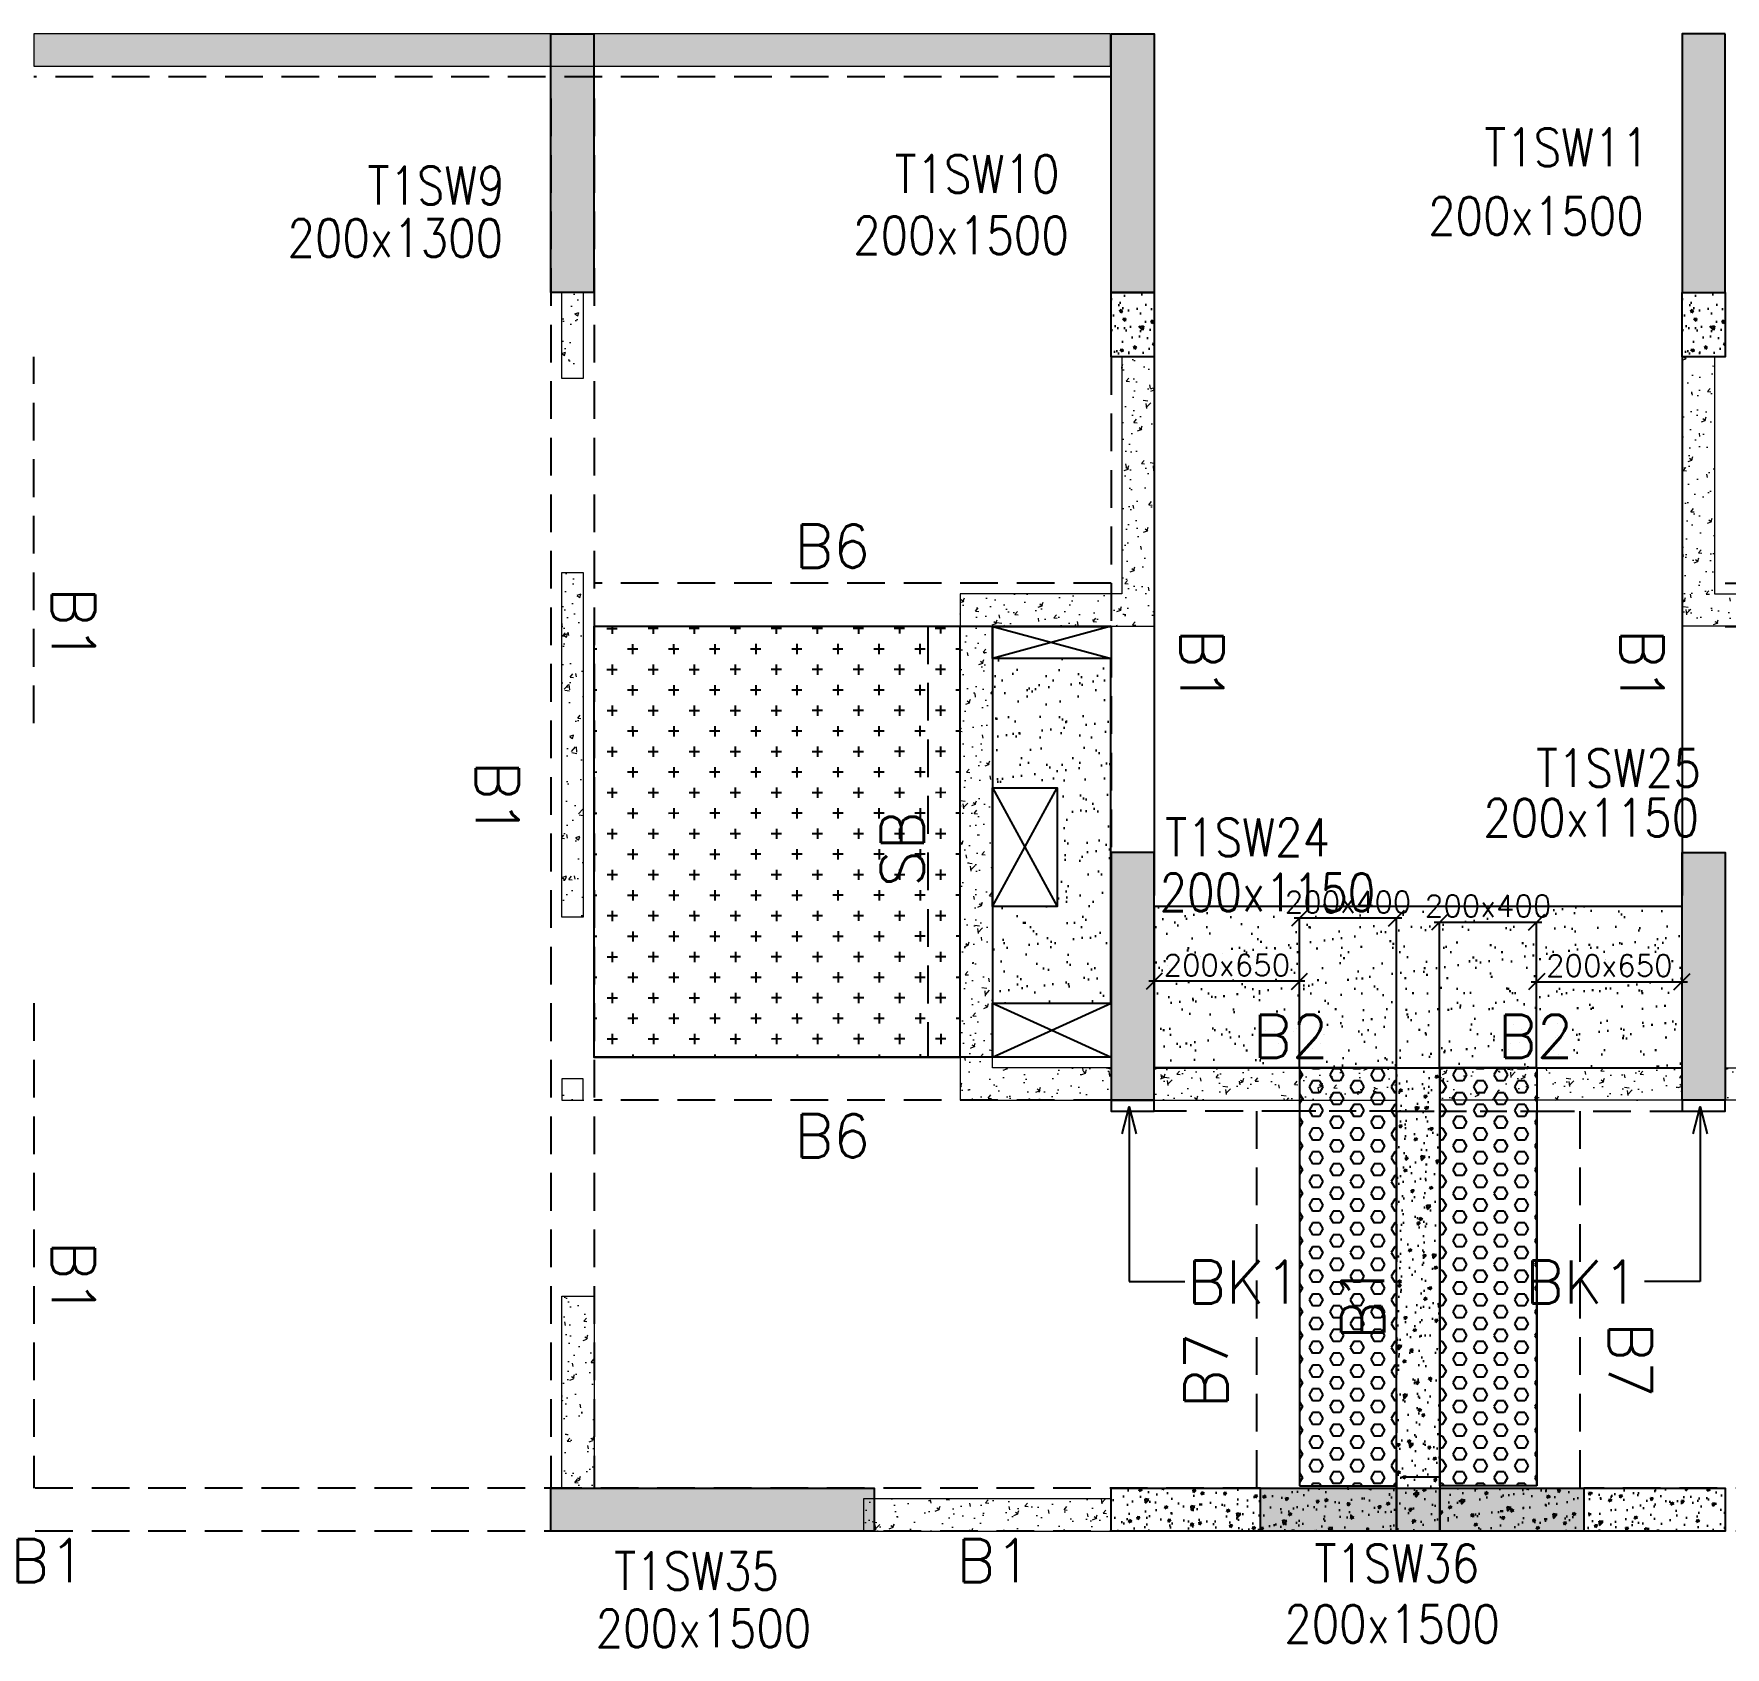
# Model space of a CAD drawing. Header units: millimetres. Extents: x 1078357 to 2594950, y -4969473 to -4636555.
# Drawn here: x 1601908 to 1609758, y -4659985 to -4652496 of the extents above; entities that cross this region are included whole.
import ezdxf

# ---------------------------------------------------------------- set-up
doc = ezdxf.new("R2010")
doc.units = ezdxf.units.MM
doc.header["$PDMODE"] = 35
for name, pattern in [('CONTINOUS', [0]), ('HIDDEN', [0.375, 0.25, -0.125]), ('New Retail block$0$CONTINOUS', [0])]:
    doc.linetypes.add(name, pattern=pattern)
doc.layers.get('0').update_dxf_attribs({"lineweight": 0})
doc.layers.get('Defpoints').update_dxf_attribs({"lineweight": 0})
for name, color, linetype, lineweight in [('A-_ANOTDIMA_D-', 6, 'Continuous', 13), ('COL. NO.', 30, 'Continuous', 25), ('COL. SIZE', 7, 'Continuous', 25), ('DIM', 9, 'Continuous', 25), ('HATCH', 8, 'Continuous', 30), ('RCC UPSTAND', 43, 'Continuous', 30), ('S-NON STR RCC WALL', 8, 'Continuous', 0)]:
    doc.layers.add(name, color=color, linetype=linetype, lineweight=lineweight)
for name, color, linetype in [('B-200x325', 201, 'HIDDEN'), ('B-200x375', 41, 'HIDDEN'), ('B-200x400', 44, 'HIDDEN'), ('B-200x650', 241, 'HIDDEN'), ('B-300xSLAB THK.', 151, 'Continuous'), ('BK1-200x650', 241, 'HIDDEN'), ('DC BEAM NO.', 7, 'Continuous'), ('DROP SLAB', 8, 'Continuous'), ('NON STR. RCC WALL', 6, 'Continuous'), ('S-COLUMN_SHEAR WALL', 1, 'Continuous'), ('S-PROJECTION', 54, 'New Retail block$0$CONTINOUS'), ('SLAB FOLD', 8, 'Continuous'), ('UP TO 10FRS', 30, 'Continuous')]:
    doc.layers.add(name, color=color, linetype=linetype)
doc.styles.add('Roman', font='romans')
doc.styles.add('ROMANS', font='romans.shx', dxfattribs={"width": 0.85})
doc.dimstyles.new('HARESH', dxfattribs={"dimtxt": 150, "dimasz": 75, "dimexe": 0, "dimexo": 0, "dimgap": 25, "dimtad": 1, "dimdec": 0, "dimdsep": 46, "dimtxsty": 'Roman', "dimblk": 'OBLIQUE', "dimcen": 225, "dimdle": 25, "dimclrd": 2, "dimclre": 2, "dimclrt": 7, "dimadec": 8, "dimazin": 1, "dimtfac": 1, "dimtdec": 0, "dimtmove": 0, "dimatfit": 0, "dimfxl": 1, "dimlwd": -1, "dimlwe": -1, "dimarcsym": 0})
pattern_1 = [(50, (-4755937.19, 23343877.28), (182.184669, -15.9390855), [19.05, -209.55]), (355, (-4755937.19, 23343877.28), (-35.2434214, 191.0568452), [15.24, -167.6405842]), (100.4514447, (-4755922, 23343875.95), (146.9412471, 175.1177519), [16.1900088, -178.0902446]), (46.1842, (-4755937.19, 23343928.08), (271.0790409, -42.042328), [28.575, -314.325]), (96.6355576, (-4755914.6, 23343924.58), (237.404134, 247.4261246), [24.2850231, -267.1356082]), (351.1841512, (-4755937.2, 23343928.08), (237.404134, 247.4261246), [22.859967, -251.459732]), (21, (-4755911.79, 23343915.38), (151.6143913, -102.2651982), [19.05, -209.55]), (326, (-4755911.79, 23343915.38), (61.8020283, 184.1879661), [15.24, -167.64]), (71.451445, (-4755899.15, 23343906.86), (213.4164193, 81.9227689), [16.1900088, -178.0899376]), (37.5, (-4755937.19, 23343877.28), (3.08860325, 84.55503887), [0, -165.608, 0, -170.18, 0, -168.275]), (7.5, (-4755937.19, 23343877.28), (66.8196625, 100.18057482), [0, -97.028, 0, -161.798, 0, -64.135]), (327.5, (-4755993.83, 23343877.28), (135.59059517, -5.728744), [0, -63.5, 0, -198.12, 0, -262.89]), (317.5, (-4756019.23, 23343877.28), (148.1291814, 25.42649103), [0, -82.55, 0, -131.572, 0, -186.69])]
pattern_2 = [(180, (1586158.456, -4470491.11), (-7e-15, -54.992613), [31.75, -63.5]), (300, (1586158.456, -4470491.11), (47.625, 27.496307), [31.75, -63.5]), (240, (1586126.706, -4470491.11), (47.625, -27.496307), [31.75, -63.5])]
pattern_3 = [(230, (4145652.81, -7867446.14), (-143.4520365, 12.550427), [15, -165]), (175, (4145652.81, -7867446.14), (27.7502667, -150.438427), [12, -132]), (280.4514445, (4145640.86, -7867445.1), (-115.7017693, -137.887998), [12.7480384, -140.2284224]), (226.1842, (4145652.81, -7867486.14), (-213.448266, 33.103856), [22.5, -247.5]), (276.6356355, (4145635.02, -7867483.38), (-186.932389, -194.82372), [19.122068, -210.342752]), (171.184164, (4145652.8, -7867486.14), (-186.932389, -194.82372), [18, -198]), (201, (4145632.81, -7867476.14), (-119.3814104, 80.523778), [15, -165]), (146, (4145632.81, -7867476.14), (-48.6630664, -145.030009), [12, -132]), (251.4514447, (4145622.86, -7867469.43), (-168.0444753, -64.5062306), [12.748038, -140.2284224]), (217.5, (4145652.81, -7867446.14), (-2.43197106, -66.57877077), [0, -130.4, 0, -134, 0, -132.5]), (187.5, (4145652.81, -7867446.14), (-52.6139075, -78.8823424), [0, -76.4, 0, -127.4, 0, -50.5]), (147.5, (4145697.41, -7867446.14), (-106.7644872, 4.51097435), [0, -50, 0, -156, 0, -207]), (137.5, (4145717.41, -7867446.14), (-116.6372339, -20.0209965), [0, -65, 0, -103.6, 0, -147])]

# ---------------------------------------------------------------- blocks, each defined once
blk = doc.blocks.new('_Oblique')
at = {"color": 0, "linetype": 'ByBlock', "lineweight": -2}
blk.add_line((-0.5, -0.5), (0.5, 0.5), dxfattribs=at)
blk = doc.blocks.new('*D1160')
at = {"layer": 'Defpoints', "color": 0, "ltscale": 700, "transparency": 16777216}
for p in [(1607782.9, -4656601.1), (1607782.9, -4657296.1, 0), (1608233.1, -4657296.1, 0)]:
    blk.add_point(p, dxfattribs=at)
at = {"layer": 'DIM', "color": 2, "ltscale": 700, "transparency": 16777216}
for p, q in [((1608258.1, -4656601.1), (1607757.9, -4656601.1)), ((1607782.9, -4657296.1), (1607782.9, -4656601.1)), ((1608233.1, -4657296.1), (1608233.1, -4656601.1))]:
    blk.add_line(p, q, dxfattribs=at)
at = {"layer": 'DIM', "color": 2, "ltscale": 700, "transparency": 16777216, "xscale": 75, "yscale": 75, "zscale": 75, "rotation": 180}
blk.add_blockref('_Oblique', (1607782.9, -4656601.1), dxfattribs=at)
at = {"layer": 'DIM', "color": 2, "ltscale": 700, "transparency": 16777216, "xscale": 75, "yscale": 75, "zscale": 75}
blk.add_blockref('_Oblique', (1608233.1, -4656601.1), dxfattribs=at)
at = {"layer": 'DIM', "color": 7, "ltscale": 700, "transparency": 16777216, "insert": (1608008, -4656526.1), "char_height": 150, "attachment_point": 5, "style": 'Roman'}
blk.add_mtext('{\\H0.666667x;200x400}', dxfattribs=at)
blk = doc.blocks.new('*D1161')
at = {"layer": 'Defpoints', "color": 0, "ltscale": 700, "transparency": 16777216}
for p in [(1607108.3, -4656894), (1607108.3, -4657296.1, 0), (1607782.9, -4657296.1, 0)]:
    blk.add_point(p, dxfattribs=at)
at = {"layer": 'DIM', "color": 2, "ltscale": 700, "transparency": 16777216}
for p, q in [((1607807.9, -4656894), (1607083.3, -4656894)), ((1607108.3, -4657296.1), (1607108.3, -4656894)), ((1607782.9, -4657296.1), (1607782.9, -4656894))]:
    blk.add_line(p, q, dxfattribs=at)
at = {"layer": 'DIM', "color": 2, "ltscale": 700, "transparency": 16777216, "xscale": 75, "yscale": 75, "zscale": 75, "rotation": 180}
blk.add_blockref('_Oblique', (1607108.3, -4656894), dxfattribs=at)
at = {"layer": 'DIM', "color": 2, "ltscale": 700, "transparency": 16777216, "xscale": 75, "yscale": 75, "zscale": 75}
blk.add_blockref('_Oblique', (1607782.9, -4656894), dxfattribs=at)
at = {"layer": 'DIM', "color": 7, "ltscale": 700, "transparency": 16777216, "insert": (1607445.6, -4656819), "char_height": 150, "attachment_point": 5, "style": 'Roman'}
blk.add_mtext('{\\H0.666667x;200x650}', dxfattribs=at)
blk = doc.blocks.new('*D1162')
at = {"layer": 'Defpoints', "color": 0, "ltscale": 700, "transparency": 16777216}
for p in [(1608883.2, -4656619.4), (1608433.1, -4657296.1, 0), (1608883.2, -4657296.1, 0)]:
    blk.add_point(p, dxfattribs=at)
at = {"layer": 'DIM', "color": 2, "ltscale": 700, "transparency": 16777216}
for p, q in [((1608408.1, -4656619.4), (1608908.2, -4656619.4)), ((1608433.1, -4657296.1), (1608433.1, -4656619.4)), ((1608883.2, -4657296.1), (1608883.2, -4656619.4))]:
    blk.add_line(p, q, dxfattribs=at)
at = {"layer": 'DIM', "color": 2, "ltscale": 700, "transparency": 16777216, "xscale": 75, "yscale": 75, "zscale": 75, "rotation": 180}
blk.add_blockref('_Oblique', (1608433.1, -4656619.4), dxfattribs=at)
at = {"layer": 'DIM', "color": 2, "ltscale": 700, "transparency": 16777216, "xscale": 75, "yscale": 75, "zscale": 75}
blk.add_blockref('_Oblique', (1608883.2, -4656619.4), dxfattribs=at)
at = {"layer": 'DIM', "color": 7, "ltscale": 700, "transparency": 16777216, "insert": (1608658.2, -4656544.4), "char_height": 150, "attachment_point": 5, "style": 'Roman'}
blk.add_mtext('{\\H0.666667x;200x400}', dxfattribs=at)
blk = doc.blocks.new('*D1163')
at = {"layer": 'Defpoints', "color": 0, "ltscale": 700, "transparency": 16777216}
for p in [(1609558.1, -4656896), (1608883.2, -4657296.1, 0), (1609558.1, -4657296.1, 0)]:
    blk.add_point(p, dxfattribs=at)
at = {"layer": 'DIM', "color": 2, "ltscale": 700, "transparency": 16777216}
for p, q in [((1608858.2, -4656896), (1609583.1, -4656896)), ((1608883.2, -4657296.1), (1608883.2, -4656896)), ((1609558.1, -4657296.1), (1609558.1, -4656896))]:
    blk.add_line(p, q, dxfattribs=at)
at = {"layer": 'DIM', "color": 2, "ltscale": 700, "transparency": 16777216, "xscale": 75, "yscale": 75, "zscale": 75, "rotation": 180}
blk.add_blockref('_Oblique', (1608883.2, -4656896), dxfattribs=at)
at = {"layer": 'DIM', "color": 2, "ltscale": 700, "transparency": 16777216, "xscale": 75, "yscale": 75, "zscale": 75}
blk.add_blockref('_Oblique', (1609558.1, -4656896), dxfattribs=at)
at = {"layer": 'DIM', "color": 7, "ltscale": 700, "transparency": 16777216, "insert": (1609220.7, -4656821), "char_height": 150, "attachment_point": 5, "style": 'Roman'}
blk.add_mtext('{\\H0.666667x;200x650}', dxfattribs=at)
blk = doc.blocks.new('G$CD63B60BD')
at = {"layer": 'COL. NO.', "linetype": 'Continuous', "style": 'ROMANS', "width": 0.85}
for s, p in [('T1SW11', (25182.1, 15285.8, -320.4)), ('T1SW10', (22445.4, 15162.1, -320.4)), ('T1SW9', (19998.6, 15108.5, -323.1)), ('T1SW25', (25422.3, 12404.1, -320.4)), ('T1SW24', (23701.3, 12082.3, -320.4)), ('T1SW36', (24393.6, 8712.9, -320.4)), ('T1SW35', (21143.9, 8676.9, -320.4))]:
    blk.add_text(s, height=175, dxfattribs=at).set_placement(p)
at = {"layer": 'COL. SIZE', "linetype": 'Continuous', "style": 'ROMANS', "width": 0.85}
for s, p in [('200x1500', (24921.1, 14967.4, -320.4)), ('200x1300', (19627.1, 14864.7, -323.1)), ('200x1500', (22252.8, 14877.6, -320.4)), ('200x1150', (25177.8, 12173.6, -320.4)), ('200x1150', (23675.2, 11827.3, -320.4)), ('200x1500', (21057.7, 8411.3, -320.4)), ('200x1500', (24253.5, 8431.8, -320.4))]:
    blk.add_text(s, height=175, dxfattribs=at).set_placement(p)

msp = doc.modelspace()

# ---------------------------------------------------------------- hatches: boundary and pattern name
at = {"layer": 'DROP SLAB'}
h = msp.add_hatch(dxfattribs=at)
h.set_pattern_fill('CROSS', color=8, scale=15, angle=0.03079)
h.set_pattern_definition([(180.03079016, (-1680958.44, 9385210.29), (-95.1987999, -95.3011726), [47.625, -142.875]), (270.03079016, (-1680982.26, 9385234.09), (95.3011726, -95.1987999), [47.625, -142.875])])
h.paths.add_polyline_path([(1606208.3, -4655246.4), (1604508.3, -4655246.4), (1604508.3, -4657246.2), (1606208.3, -4657246.2)])
at = {"layer": 'HATCH'}
h = msp.add_hatch(dxfattribs=at)
h.set_pattern_fill('AR-SAND', color=8, scale=3, angle=0.02985)
h.set_pattern_definition([(37.47015413, (-3425125.3, 18703112.5), (-4.72361136, 146.8264517), [0, -115.824, 0, -129.54, 0, -123.825]), (7.4701541, (-3425125.3, 18703112.5), (134.9689868, 214.9772528), [0, -62.484, 0, -104.394, 0, -40.005]), (327.4701541, (-3425219.03, 18703112.55), (237.2979035, 0.3075449), [0, -38.1, 0, -137.16, 0, -179.07]), (317.4701541, (-3425219.03, 18703112.55), (229.1017424, 66.759465), [0, -19.05, 0, -89.916, 0, -102.87])])
h.paths.add_polyline_path([(1606907.7, -4655396.1), (1606357.7, -4655396.1), (1606357.7, -4655996.2), (1606657.7, -4655996.2), (1606657.7, -4656546.1), (1606357.7, -4656546.1), (1606357.7, -4656996.1), (1606907.7, -4656996.1)])
h = msp.add_hatch(dxfattribs=at)
h.set_pattern_fill('AR-SAND', color=8, scale=3, angle=179.97015)
h.set_pattern_definition([(37.4701541, (-2361749.97, 14019093.32), (-4.72361136, 146.8264517), [0, -115.824, 0, -129.54, 0, -123.825]), (7.4701541, (-2361749.97, 14019093.32), (134.9689868, 214.9772528), [0, -62.484, 0, -104.394, 0, -40.005]), (327.4701541, (-2361843.7, 14019093.37), (237.2979035, 0.3075449), [0, -38.1, 0, -137.16, 0, -179.07]), (317.4701541, (-2361843.7, 14019093.37), (229.1017424, 66.759465), [0, -19.05, 0, -89.916, 0, -102.87])])
h.paths.add_polyline_path([(1609558.3, -4656546.1), (1607108.3, -4656546.1), (1607108.3, -4657296.1), (1609558.3, -4657296.1)])
h = msp.add_hatch(dxfattribs=at)
h.set_pattern_fill('AR-SAND', color=8, scale=3, angle=179.97015)
h.set_pattern_definition([(37.4701541, (-2361749.74, 14019093.3), (-4.72361136, 146.8264517), [0, -115.824, 0, -129.54, 0, -123.825]), (7.4701541, (-2361749.74, 14019093.3), (134.9689868, 214.9772528), [0, -62.484, 0, -104.394, 0, -40.005]), (327.4701541, (-2361843.47, 14019093.35), (237.2979035, 0.3075449), [0, -38.1, 0, -137.16, 0, -179.07]), (317.4701541, (-2361843.47, 14019093.35), (229.1017424, 66.759465), [0, -19.05, 0, -89.916, 0, -102.87])])
h.paths.add_polyline_path([(1609558.5, -4656696.1), (1607108.5, -4656696.1), (1607108.5, -4657296.1), (1609558.5, -4657296.1)])
at = {"layer": 'RCC UPSTAND'}
h = msp.add_hatch(dxfattribs=at)
h.set_pattern_fill('AR-CONC', color=8, scale=20, angle=90)
h.set_pattern_definition([(140, (-1601091.81, -7192440.64), (12.550427, 143.4520365), [15, -165]), (85, (-1601091.81, -7192440.64), (-150.438427, -27.7502667), [12, -132]), (190.4514445, (-1601090.76, -7192428.69), (-137.887998, 115.7017693), [12.7480384, -140.2284224]), (136.1842, (-1601131.8, -7192440.64), (33.103856, 213.448266), [22.5, -247.5]), (186.6356355, (-1601129.05, -7192422.85), (-194.82372, 186.932389), [19.122068, -210.342752]), (81.184164, (-1601131.8, -7192440.64), (-194.82372, 186.932389), [18, -198]), (111, (-1601121.81, -7192420.64), (80.523778, 119.3814104), [15, -165]), (56, (-1601121.81, -7192420.64), (-145.030009, 48.6630664), [12, -132]), (161.4514447, (-1601115.1, -7192410.69), (-64.5062306, 168.0444753), [12.748038, -140.2284224]), (127.5, (-1601091.81, -7192440.64), (-66.57877077, 2.43197106), [0, -130.4, 0, -134, 0, -132.5]), (97.5, (-1601091.81, -7192440.64), (-78.8823424, 52.6139075), [0, -76.4, 0, -127.4, 0, -50.5]), (57.5, (-1601091.81, -7192485.24), (4.51097435, 106.7644872), [0, -50, 0, -156, 0, -207]), (47.5, (-1601091.81, -7192505.24), (-20.0209965, 116.6372339), [0, -65, 0, -103.6, 0, -147])])
h.paths.add_polyline_path([(1607108.2, -4653696.1), (1607108.2, -4653996.1), (1606908.3, -4653996.1), (1606908.3, -4653696.1)])
h = msp.add_hatch(dxfattribs=at)
h.set_pattern_fill('AR-CONC', color=8, scale=20, angle=90)
h.set_pattern_definition([(140, (-1598441.81, -7192440.64), (12.550427, 143.4520365), [15, -165]), (85, (-1598441.81, -7192440.64), (-150.438427, -27.7502667), [12, -132]), (190.4514445, (-1598440.76, -7192428.69), (-137.887998, 115.7017693), [12.7480384, -140.2284224]), (136.1842, (-1598481.8, -7192440.64), (33.103856, 213.448266), [22.5, -247.5]), (186.6356355, (-1598479.05, -7192422.86), (-194.82372, 186.932389), [19.122068, -210.342752]), (81.184164, (-1598481.8, -7192440.64), (-194.82372, 186.932389), [18, -198]), (111, (-1598471.81, -7192420.64), (80.523778, 119.3814104), [15, -165]), (56, (-1598471.81, -7192420.64), (-145.030009, 48.6630664), [12, -132]), (161.4514447, (-1598465.1, -7192410.7), (-64.5062306, 168.0444753), [12.748038, -140.2284224]), (127.5, (-1598441.81, -7192440.644), (-66.57877077, 2.43197106), [0, -130.4, 0, -134, 0, -132.5]), (97.5, (-1598441.81, -7192440.64), (-78.8823424, 52.6139075), [0, -76.4, 0, -127.4, 0, -50.5]), (57.5, (-1598441.81, -7192485.244), (4.51097435, 106.7644872), [0, -50, 0, -156, 0, -207]), (47.5, (-1598441.81, -7192505.24), (-20.0209965, 116.6372339), [0, -65, 0, -103.6, 0, -147])])
h.paths.add_polyline_path([(1609758.2, -4653696.1), (1609758.2, -4653996.1), (1609558.3, -4653996.1), (1609558.3, -4653696.1)])
h = msp.add_hatch(dxfattribs=at)
h.set_pattern_fill('AR-CONC', color=8, scale=20, angle=180)
h.set_pattern_definition([(230, (4145652.81, -7867446.14), (-143.4520365, 12.550427), [15, -165]), (175, (4145652.81, -7867446.14), (27.7502667, -150.438427), [12, -132]), (280.4514445, (4145640.86, -7867445.1), (-115.7017693, -137.887998), [12.7480384, -140.2284224]), (226.1842, (4145652.81, -7867486.14), (-213.448266, 33.103856), [22.5, -247.5]), (276.6356355, (4145635.02, -7867483.38), (-186.932389, -194.82372), [19.122068, -210.342752]), (171.184164, (4145652.8, -7867486.14), (-186.932389, -194.82372), [18, -198]), (201, (4145632.81, -7867476.14), (-119.3814104, 80.523778), [15, -165]), (146, (4145632.81, -7867476.14), (-48.6630664, -145.030009), [12, -132]), (251.4514447, (4145622.86, -7867469.43), (-168.0444753, -64.5062306), [12.748038, -140.2284224]), (217.5, (4145652.81, -7867446.14), (-2.43197106, -66.57877077), [0, -130.4, 0, -134, 0, -132.5]), (187.5, (4145652.81, -7867446.14), (-52.6139075, -78.8823424), [0, -76.4, 0, -127.4, 0, -50.5]), (147.5, (4145697.41, -7867446.14), (-106.7644872, 4.51097435), [0, -50, 0, -156, 0, -207]), (137.5, (4145717.41, -7867446.14), (-116.6372339, -20.0209965), [0, -65, 0, -103.6, 0, -147])])
h.paths.add_polyline_path([(1608233.3, -4657296.1), (1608433.3, -4657296.1), (1608433.3, -4659446.1), (1608233.3, -4659446.1)])
h = msp.add_hatch(dxfattribs=at)
h.set_pattern_fill('AR-CONC', color=8, scale=20, angle=180)
h.set_pattern_definition(pattern_3)
h.paths.add_polyline_path([(1606908.3, -4659246.1), (1608233.3, -4659246.1), (1608233.3, -4659446), (1606908.3, -4659446)])
h = msp.add_hatch(dxfattribs=at)
h.set_pattern_fill('AR-CONC', color=8, scale=20, angle=180)
h.set_pattern_definition(pattern_3)
h.paths.add_polyline_path([(1608433.3, -4659246.1), (1609758.3, -4659246.1), (1609758.3, -4659446.1), (1608433.3, -4659446.1)])
at = {"layer": 'S-COLUMN_SHEAR WALL', "lineweight": 25}
h = msp.add_hatch(color=1, dxfattribs=at)
h.dxf.hatch_style = 1
h.paths.add_polyline_path([(1604308.3, -4653696.2), (1604508.3, -4653696.2), (1604508.3, -4652496.1), (1604308.3, -4652496.1)])
at = {"layer": 'S-COLUMN_SHEAR WALL', "lineweight": 25, "extrusion": (-1.00316e-06, 2.11765e-11, 1)}
h = msp.add_hatch(color=1, dxfattribs=at)
h.dxf.hatch_style = 1
h.paths.add_polyline_path([(1606908.3, -4652496.1), (1607108.3, -4652496.1), (1607108.3, -4653696.1), (1606908.3, -4653696.1)])
at = {"layer": 'S-COLUMN_SHEAR WALL', "lineweight": 25, "extrusion": (1.00316e-06, 1.91639e-11, 1)}
h = msp.add_hatch(color=1, dxfattribs=at)
h.dxf.hatch_style = 1
h.paths.add_polyline_path([(1609758.3, -4652496.1), (1609558.3, -4652496.1), (1609558.3, -4653696.1), (1609758.3, -4653696.1)])
at = {"layer": 'S-COLUMN_SHEAR WALL', "lineweight": 25, "extrusion": (-1.00316e-06, 2.11765e-11, 1)}
h = msp.add_hatch(color=1, dxfattribs=at)
h.dxf.hatch_style = 1
h.paths.add_polyline_path([(1606908.3, -4657446.1), (1607108.3, -4657446.1), (1607108.3, -4656296.2), (1606908.3, -4656296.2)])
at = {"layer": 'S-COLUMN_SHEAR WALL', "lineweight": 25, "extrusion": (1.00316e-06, 1.91639e-11, 1)}
h = msp.add_hatch(color=1, dxfattribs=at)
h.dxf.hatch_style = 1
h.paths.add_polyline_path([(1609758.3, -4657446.1), (1609558.3, -4657446.1), (1609558.3, -4656296.1), (1609758.3, -4656296.1)])
at = {"layer": 'S-COLUMN_SHEAR WALL', "lineweight": 25}
h = msp.add_hatch(color=1, dxfattribs=at)
h.dxf.hatch_style = 1
h.paths.add_polyline_path([(1604308.3, -4659246.1), (1605808.3, -4659246.1), (1605808.3, -4659446.1), (1604308.3, -4659446.1)])
at = {"layer": 'S-NON STR RCC WALL'}
h = msp.add_hatch(dxfattribs=at)
h.set_pattern_fill('AR-CONC', color=256)
h.set_pattern_definition([(50, (-5853161.9, 28027896.47), (182.184669, -15.93908554), [19.05, -209.55]), (355, (-5853161.9, 28027896.47), (-35.2434214, 191.0568452), [15.24, -167.6405842]), (100.4514447, (-5853146.72, 28027895.14), (146.9412471, 175.1177519), [16.1900088, -178.0902446]), (46.1842, (-5853161.9, 28027947.27), (271.0790409, -42.042328), [28.575, -314.325]), (96.6355576, (-5853139.31, 28027943.77), (237.404134, 247.4261246), [24.2850231, -267.1356082]), (351.1841512, (-5853161.9, 28027947.27), (237.404134, 247.4261246), [22.859967, -251.459732]), (21, (-5853136.5, 28027934.57), (151.6143913, -102.2651982), [19.05, -209.55]), (326, (-5853136.5, 28027934.57), (61.8020283, 184.1879661), [15.24, -167.64]), (71.451445, (-5853123.87, 28027926.05), (213.4164193, 81.9227689), [16.1900088, -178.0899376]), (37.5, (-5853161.9, 28027896.47), (3.08860325, 84.55503887), [0, -165.608, 0, -170.18, 0, -168.275]), (7.5, (-5853161.9, 28027896.47), (66.8196625, 100.18057482), [0, -97.028, 0, -161.798, 0, -64.135]), (327.5, (-5853218.545, 28027896.47), (135.59059517, -5.72874399), [0, -63.5, 0, -198.12, 0, -262.89]), (317.5, (-5853243.95, 28027896.47), (148.1291814, 25.42649103), [0, -82.55, 0, -131.572, 0, -186.69])])
h.paths.add_polyline_path([(1606905.6, -4652496.1), (1601908.5, -4652496.1), (1601908.5, -4652646.1), (1606905.6, -4652646.1)])
h = msp.add_hatch(dxfattribs=at)
h.set_pattern_fill('AR-CONC', color=256, angle=180)
h.set_pattern_definition([(50, (1604421.53, -4660402.88), (182.1847, -15.939), [19.05, -209.55]), (355, (1604421.53, -4660402.88), (-35.2434, 191.057), [15.24, -167.6406]), (100.4514, (1604436.71, -4660404.2), (146.9412, 175.1178), [16.19, -178.09]), (46.1842, (1604421.53, -4660352.08), (271.079, -42.042), [28.575, -314.325]), (96.6356, (1604444.12, -4660355.58), (237.404, 247.426), [24.285, -267.136]), (351.184, (1604421.53, -4660352.08), (237.404, 247.426), [22.86, -251.46]), (21, (1604446.93, -4660364.78), (151.6144, -102.2652), [19.05, -209.55]), (326, (1604446.93, -4660364.78), (61.802, 184.188), [15.24, -167.64]), (71.4514, (1604459.57, -4660373.3), (213.4164, 81.923), [16.19, -178.09]), (37.5, (1604421.53, -4660402.877), (3.0886, 84.55504), [0, -165.608, 0, -170.18, 0, -168.275]), (7.5, (1604421.53, -4660402.88), (66.8197, 100.1806), [0, -97.028, 0, -161.798, 0, -64.135]), (327.5, (1604364.89, -4660402.88), (135.5906, -5.72874), [0, -63.5, 0, -198.12, 0, -262.89]), (317.5, (1604339.49, -4660402.88), (148.1292, 25.4265), [0, -82.55, 0, -131.572, 0, -186.69])])
h.paths.add_polyline_path([(1604358.5, -4653696.2), (1604458.5, -4653696.2), (1604458.5, -4654096.1), (1604358.5, -4654096.1)])
h = msp.add_hatch(dxfattribs=at)
h.set_pattern_fill('AR-CONC', color=256)
h.set_pattern_definition(pattern_1)
h.paths.add_polyline_path([(1606208.5, -4655096.1), (1606208.5, -4657446.1), (1606908.5, -4657446.1), (1606908.5, -4657296.1), (1606358.5, -4657296.1), (1606358.5, -4655246.1), (1607108.5, -4655246.1), (1607108.5, -4653996.1), (1606958.5, -4653996.1), (1606958.5, -4655096.1)])
h = msp.add_hatch(dxfattribs=at)
h.set_pattern_fill('AR-CONC', color=256, angle=180)
h.set_pattern_definition(pattern_1)
h.paths.add_polyline_path([(1610458.5, -4655096.1), (1610458.5, -4657446.1), (1609758.5, -4657446.1), (1609758.5, -4657296.1), (1610308.5, -4657296.1), (1610308.5, -4655246.1), (1609558.5, -4655246.1), (1609558.5, -4653996.1), (1609708.5, -4653996.1), (1609708.5, -4655096.1)])
h = msp.add_hatch(dxfattribs=at)
h.set_pattern_fill('AR-CONC', color=256, angle=180)
h.set_pattern_definition([(50, (2701646.25, -9344422.06), (182.184669, -15.9390855), [19.05, -209.55]), (355, (2701646.25, -9344422.06), (-35.2434214, 191.056845), [15.24, -167.640584]), (100.4514447, (2701661.43, -9344423.4), (146.941247, 175.117752), [16.190009, -178.0902446]), (46.1842, (2701646.25, -9344371.26), (271.079041, -42.042328), [28.575, -314.325]), (96.6355576, (2701668.84, -9344374.77), (237.404134, 247.426125), [24.285023, -267.135608]), (351.184151, (2701646.25, -9344371.26), (237.404134, 247.426125), [22.859967, -251.459732]), (21, (2701671.65, -9344383.96), (151.6143913, -102.265198), [19.05, -209.55]), (326, (2701671.65, -9344383.96), (61.802028, 184.187966), [15.24, -167.64]), (71.451445, (2701684.28, -9344392.49), (213.416419, 81.922769), [16.190009, -178.0899376]), (37.5, (2701646.247, -9344422.064), (3.08860325, 84.5550389), [0, -165.608, 0, -170.18, 0, -168.275]), (7.5, (2701646.25, -9344422.06), (66.8196625, 100.1805748), [0, -97.028, 0, -161.798, 0, -64.135]), (327.5, (2701589.605, -9344422.064), (135.5905952, -5.728744), [0, -63.5, 0, -198.12, 0, -262.89]), (317.5, (2701564.2, -9344422.06), (148.1291814, 25.426491), [0, -82.55, 0, -131.572, 0, -186.69])])
h.paths.add_polyline_path([(1604358.5, -4654996.1), (1604458.5, -4654996.1), (1604458.5, -4656596.1), (1604358.5, -4656596.1)])
h = msp.add_hatch(dxfattribs=at)
h.set_pattern_fill('AR-CONC', color=256)
h.set_pattern_definition(pattern_1)
h.paths.add_polyline_path([(1608233.5, -4657296.1), (1607108.5, -4657296.1), (1607108.5, -4657446.1), (1608233.5, -4657446.1)])
h = msp.add_hatch(dxfattribs=at)
h.set_pattern_fill('AR-CONC', color=256, angle=180)
h.set_pattern_definition(pattern_1)
h.paths.add_polyline_path([(1608433.5, -4657296.1), (1609558.5, -4657296.1), (1609558.5, -4657446.1), (1608433.5, -4657446.1)])
h = msp.add_hatch(dxfattribs=at)
h.set_pattern_fill('AR-CONC', color=256, angle=180)
h.set_pattern_definition([(50, (2701633.03, -9345786.73), (182.184669, -15.9390855), [19.05, -209.55]), (355, (2701633.03, -9345786.73), (-35.2434214, 191.056845), [15.24, -167.640584]), (100.4514447, (2701648.21, -9345788.06), (146.941247, 175.117752), [16.190009, -178.0902446]), (46.1842, (2701633.03, -9345735.93), (271.079041, -42.042328), [28.575, -314.325]), (96.6355576, (2701655.62, -9345739.43), (237.404134, 247.426125), [24.285023, -267.135608]), (351.184151, (2701633.03, -9345735.93), (237.404134, 247.426125), [22.859967, -251.459732]), (21, (2701658.43, -9345748.63), (151.6143913, -102.265198), [19.05, -209.55]), (326, (2701658.43, -9345748.63), (61.802028, 184.187966), [15.24, -167.64]), (71.451445, (2701671.07, -9345757.15), (213.416419, 81.922769), [16.190009, -178.0899376]), (37.5, (2701633.03, -9345786.73), (3.08860325, 84.5550389), [0, -165.608, 0, -170.18, 0, -168.275]), (7.5, (2701633.03, -9345786.73), (66.8196625, 100.1805748), [0, -97.028, 0, -161.798, 0, -64.135]), (327.5, (2701576.39, -9345786.73), (135.5905952, -5.728744), [0, -63.5, 0, -198.12, 0, -262.89]), (317.5, (2701550.99, -9345786.73), (148.1291814, 25.426491), [0, -82.55, 0, -131.572, 0, -186.69])])
h.paths.add_polyline_path([(1604358.5, -4657446.1), (1604458.5, -4657446.1), (1604458.5, -4657346.1), (1604358.5, -4657346.1)])
h = msp.add_hatch(dxfattribs=at)
h.set_pattern_fill('AR-CONC', color=256, angle=180)
h.set_pattern_definition([(50, (-5847176.65, 28027896.46), (182.184669, -15.93908554), [19.05, -209.55]), (355, (-5847176.65, 28027896.46), (-35.2434214, 191.0568452), [15.24, -167.6405842]), (100.4514447, (-5847161.47, 28027895.14), (146.9412471, 175.1177519), [16.1900088, -178.0902446]), (46.1842, (-5847176.65, 28027947.26), (271.0790409, -42.042328), [28.575, -314.325]), (96.6355576, (-5847154.06, 28027943.76), (237.404134, 247.4261246), [24.2850231, -267.1356082]), (351.1841512, (-5847176.65, 28027947.26), (237.404134, 247.4261246), [22.859967, -251.459732]), (21, (-5847151.25, 28027934.56), (151.6143913, -102.2651982), [19.05, -209.55]), (326, (-5847151.25, 28027934.56), (61.8020283, 184.1879661), [15.24, -167.64]), (71.451445, (-5847138.61, 28027926.04), (213.4164193, 81.9227689), [16.1900088, -178.0899376]), (37.5, (-5847176.65, 28027896.463), (3.08860325, 84.55503887), [0, -165.608, 0, -170.18, 0, -168.275]), (7.5, (-5847176.65, 28027896.46), (66.8196625, 100.18057482), [0, -97.028, 0, -161.798, 0, -64.135]), (327.5, (-5847233.29, 28027896.46), (135.59059517, -5.72874399), [0, -63.5, 0, -198.12, 0, -262.89]), (317.5, (-5847258.69, 28027896.46), (148.1291814, 25.42649103), [0, -82.55, 0, -131.572, 0, -186.69])])
h.paths.add_polyline_path([(1604358.5, -4658356.1), (1604508.5, -4658356.1), (1604508.5, -4659246), (1604358.5, -4659246)])
h = msp.add_hatch(dxfattribs=at)
h.set_pattern_fill('AR-CONC', color=256)
h.set_pattern_definition([(50, (-4755937.19, 23343877.28), (182.184669, -15.9390855), [19.05, -209.55]), (355, (-4755937.19, 23343877.28), (-35.2434214, 191.0568452), [15.24, -167.6405842]), (100.4514447, (-4755922, 23343875.95), (146.9412471, 175.1177519), [16.1900088, -178.0902446]), (46.1842, (-4755937.19, 23343928.08), (271.0790409, -42.042328), [28.575, -314.325]), (96.6355576, (-4755914.6, 23343924.58), (237.404134, 247.4261246), [24.2850231, -267.1356082]), (351.1841512, (-4755937.2, 23343928.08), (237.404134, 247.4261246), [22.859967, -251.459732]), (21, (-4755911.79, 23343915.38), (151.6143913, -102.2651982), [19.05, -209.55]), (326, (-4755911.79, 23343915.38), (61.8020283, 184.1879661), [15.24, -167.64]), (71.451445, (-4755899.15, 23343906.86), (213.4164193, 81.9227689), [16.1900088, -178.0899376]), (37.5, (-4755937.19, 23343877.28), (3.08860325, 84.55503887), [0, -165.608, 0, -170.18, 0, -168.275]), (7.5, (-4755937.19, 23343877.28), (66.8196625, 100.18057482), [0, -97.028, 0, -161.798, 0, -64.135]), (327.5, (-4755993.83, 23343877.28), (135.59059517, -5.728744), [0, -63.5, 0, -198.12, 0, -262.89]), (317.5, (-4756019.23, 23343877.28), (148.1291814, 25.42649103), [0, -82.55, 0, -131.572, 0, -186.69])])
h.paths.add_polyline_path([(1606908.5, -4659296.1), (1605758.5, -4659296.1), (1605758.5, -4659446.1), (1606908.5, -4659446.1)])
at = {"layer": 'SLAB FOLD', "ltscale": 1000}
h = msp.add_hatch(dxfattribs=at)
h.set_pattern_fill('HEX', color=8, scale=10, angle=180)
h.set_pattern_definition(pattern_2)
h.paths.add_polyline_path([(1608233.5, -4659235.5), (1607783.4, -4659235.5), (1607783.4, -4657296.2), (1608233.5, -4657296.2)])
h = msp.add_hatch(dxfattribs=at)
h.set_pattern_fill('HEX', color=8, scale=10, angle=180)
h.set_pattern_definition(pattern_2)
h.paths.add_polyline_path([(1608433.8, -4659235.5), (1608883.8, -4659235.5), (1608883.8, -4657296.2), (1608433.8, -4657296.2)])
at = {"layer": 'UP TO 10FRS', "lineweight": 25}
h = msp.add_hatch(color=256, dxfattribs=at)
h.dxf.hatch_style = 1
h.paths.add_polyline_path([(1609101.9, -4659246.1), (1609101.9, -4659446.1), (1607601.9, -4659446.1), (1607601.9, -4659246.1)])

# ---------------------------------------------------------------- linework, layer by layer
at = {"layer": 'B-200x325', "ltscale": 700}
for p, q in [((1606908.3, -4655046.4, 0), (1604508.3, -4655046.4, 0)), ((1609758.2, -4655046.4, 0), (1612158.2, -4655046.4, 0)), ((1606908.1, -4657446.2, 0), (1604508.3, -4657446.2, 0))]:
    msp.add_line(p, q, dxfattribs=at)
at = {"layer": 'B-200x325', "linetype": 'Continuous', "ltscale": 700}
for p, q in [((1606908.3, -4655246.4, 0), (1604508.3, -4655246.4, 0)), ((1609758.2, -4655246.4, 0), (1612158.2, -4655246.4, 0)), ((1606908.1, -4657246.2, 0), (1604508.3, -4657246.2, 0))]:
    msp.add_line(p, q, dxfattribs=at)
at = {"layer": 'B-200x375', "ltscale": 700}
for p, q in [((1607583.1, -4657496.1, 0), (1607583.1, -4659246.1)), ((1609083.4, -4657496.1, 0), (1609083.4, -4659246.1))]:
    msp.add_line(p, q, dxfattribs=at)
at = {"layer": 'B-200x375', "linetype": 'Continuous', "ltscale": 700}
for p, q in [((1607783.1, -4657496.1, 0), (1607783.1, -4659235.5, 0)), ((1608883.4, -4657496.1, 0), (1608883.4, -4659235.5, 0))]:
    msp.add_line(p, q, dxfattribs=at)
at = {"layer": 'B-200x400', "linetype": 'Continuous', "ltscale": 500}
for p, q in [((1608233.1, -4657296.1, 0), (1607783, -4657296.1, 0)), ((1608883.2, -4657296.1, 0), (1608433.1, -4657296.1, 0))]:
    msp.add_line(p, q, dxfattribs=at)
at = {"layer": 'B-200x400', "linetype": 'HIDDEN', "ltscale": 500}
for p, q in [((1608233.1, -4657496.1, 0), (1607783, -4657496.1, 0)), ((1608433.1, -4657496.1, 0), (1608883.2, -4657496.1, 0))]:
    msp.add_line(p, q, dxfattribs=at)
at = {"layer": 'B-200x650', "linetype": 'HIDDEN', "ltscale": 700}
for p, q in [((1606908.5, -4652696.1, 0), (1601908.5, -4652696.1, 0)), ((1604308.5, -4652796.2, 0), (1604308.5, -4659246, 0)), ((1604508.5, -4652796.2, 0), (1604508.5, -4659246, 0)), ((1601908.5, -4655696.1, 0), (1601908.5, -4653996.1, 0)), ((1606908.5, -4653996.1, 0), (1606908.5, -4656496.1, 0)), ((1601908.5, -4656996.1, 0), (1601908.5, -4659246.1, 0)), ((1607783, -4657496.1, 0), (1607108.3, -4657496.1, 0)), ((1608233.5, -4657496.1, 0), (1608233.5, -4659246, 0)), ((1608433.5, -4657496.1, 0), (1608433.5, -4659246, 0)), ((1608883.4, -4657496.1, 0), (1609558.3, -4657496.1, 0)), ((1607601.9, -4659246, 0), (1595383.3, -4659246, 0)), ((1619958.5, -4659246, 0), (1609101.9, -4659246, 0)), ((1607601.9, -4659446, 0), (1595383.3, -4659446, 0)), ((1619958.5, -4659446, 0), (1609101.9, -4659446, 0))]:
    msp.add_line(p, q, dxfattribs=at)
at = {"layer": 'B-200x650', "linetype": 'CONTINOUS', "ltscale": 700}
for p, q in [((1607108.5, -4653996.1, 0), (1607108.5, -4656496.1, 0)), ((1609558.5, -4653996.1, 0), (1609558.5, -4656496.1, 0)), ((1607783, -4657296.1, 0), (1607108.3, -4657296.1, 0)), ((1608883.3, -4657296.1, 0), (1609558.5, -4657296.1, 0))]:
    msp.add_line(p, q, dxfattribs=at)
at = {"layer": 'B-200x650', "linetype": 'HIDDEN', "ltscale": 700, "elevation": 0}
msp.add_lwpolyline([(1608233.3, -4657496.3), (1608433.3, -4657496.3), (1608433.3, -4659196.1), (1608233.3, -4659196.1)], close=True, dxfattribs=at)
at = {"layer": 'B-300xSLAB THK.', "linetype": 'HIDDEN', "ltscale": 700}
msp.add_line((1606058, -4655246.4, 0), (1606058, -4657246.2, 0), dxfattribs=at)
at = {"layer": 'B-300xSLAB THK.', "linetype": 'ByBlock', "ltscale": 700}
msp.add_line((1606358, -4655246.4, 0), (1606358, -4657246.2, 0), dxfattribs=at)
at = {"layer": 'BK1-200x650', "linetype": 'Continuous', "ltscale": 700, "elevation": 0}
for points in [[(1607108.6, -4657446.1), (1606908.6, -4657446.1), (1606908.6, -4657496.3), (1607108.6, -4657496.3)], [(1609758.6, -4657446.1), (1609558.6, -4657446.1), (1609558.6, -4657496.3), (1609758.6, -4657496.3)]]:
    msp.add_lwpolyline(points, close=True, dxfattribs=at)
at = {"layer": 'DROP SLAB', "color": 3, "linetype": 'CONTINOUS', "ltscale": 500}
for p, q in [((1606908, -4655246.2, 0), (1606358, -4655396.2, 0)), ((1606358.8, -4655246.4, 0), (1606908, -4655396.2, 0)), ((1606358.3, -4655996.1), (1606658.4, -4656546.1)), ((1606358.3, -4656546.1), (1606658.4, -4655996.1)), ((1606358.5, -4656996.2, 0), (1606908.3, -4657246.2, 0)), ((1606358.5, -4657246.2, 0), (1606908.5, -4656996.2, 0))]:
    msp.add_line(p, q, dxfattribs=at)
at = {"layer": 'DROP SLAB', "color": 3, "linetype": 'CONTINOUS', "ltscale": 500, "elevation": 0}
for points in [[(1606208.3, -4655246.4), (1604508.3, -4655246.4), (1604508.3, -4657246.2), (1606208.3, -4657246.2)], [(1606358, -4655246.4), (1606908, -4655246.4), (1606908, -4655396.2), (1606358, -4655396.2)], [(1606358.4, -4655996.1), (1606658.4, -4655996.1), (1606658.4, -4656546.1), (1606358.4, -4656546.1)], [(1606358.5, -4656996.2), (1606908.3, -4656996.2), (1606908.3, -4657246.2), (1606358.5, -4657246.2)]]:
    msp.add_lwpolyline(points, close=True, dxfattribs=at)
at = {"layer": 'NON STR. RCC WALL', "elevation": 0}
for points in [[(1607108.2, -4653696.1), (1607108.2, -4653996.1), (1606908.3, -4653996.1), (1606908.3, -4653696.1)], [(1609758.2, -4653696.1), (1609758.2, -4653996.1), (1609558.3, -4653996.1), (1609558.3, -4653696.1)], [(1608233.3, -4657296.1), (1608433.3, -4657296.1), (1608433.3, -4659446.1), (1608233.3, -4659446.1)], [(1606908.3, -4659246.1), (1608233.3, -4659246.1), (1608233.3, -4659446), (1606908.3, -4659446)], [(1608433.3, -4659246.1), (1609758.3, -4659246.1), (1609758.3, -4659446.1), (1608433.3, -4659446.1)]]:
    msp.add_lwpolyline(points, close=True, dxfattribs=at)
at = {"layer": 'S-COLUMN_SHEAR WALL', "color": 1, "lineweight": 25, "elevation": 0}
for points in [[(1604308.3, -4652496.1), (1604508.3, -4652496.1), (1604508.3, -4653696.2), (1604308.3, -4653696.2)], [(1604308.3, -4659246.1), (1605808.3, -4659246.1), (1605808.3, -4659446.1), (1604308.3, -4659446.1)]]:
    msp.add_lwpolyline(points, close=True, dxfattribs=at)
at = {"layer": 'S-COLUMN_SHEAR WALL', "color": 1, "lineweight": 25, "extrusion": (-1.00316e-06, 2.11765e-11, 1), "elevation": -1.6}
for points in [[(1606908.3, -4652496.1), (1607108.3, -4652496.1), (1607108.3, -4653696.1), (1606908.3, -4653696.1)], [(1606908.3, -4657446.1), (1607108.3, -4657446.1), (1607108.3, -4656296.2), (1606908.3, -4656296.2)]]:
    msp.add_lwpolyline(points, close=True, dxfattribs=at)
at = {"layer": 'S-COLUMN_SHEAR WALL', "color": 1, "lineweight": 25, "extrusion": (1.00316e-06, 1.91639e-11, 1), "elevation": 1.6}
for points in [[(1609758.3, -4652496.1), (1609558.3, -4652496.1), (1609558.3, -4653696.1), (1609758.3, -4653696.1)], [(1609758.3, -4657446.1), (1609558.3, -4657446.1), (1609558.3, -4656296.1), (1609758.3, -4656296.1)]]:
    msp.add_lwpolyline(points, close=True, dxfattribs=at)
at = {"layer": 'S-NON STR RCC WALL', "elevation": 0}
for points in [[(1606905.6, -4652496.1), (1601908.5, -4652496.1), (1601908.5, -4652646.1), (1606905.6, -4652646.1)], [(1604358.5, -4653696.2), (1604458.5, -4653696.2), (1604458.5, -4654096.1), (1604358.5, -4654096.1)], [(1606208.5, -4655096.1), (1606208.5, -4657446.1), (1606908.5, -4657446.1), (1606908.5, -4657296.1), (1606358.5, -4657296.1), (1606358.5, -4655246.1), (1607108.5, -4655246.1), (1607108.5, -4653996.1), (1606958.5, -4653996.1), (1606958.5, -4655096.1)], [(1610458.5, -4655096.1), (1610458.5, -4657446.1), (1609758.5, -4657446.1), (1609758.5, -4657296.1), (1610308.5, -4657296.1), (1610308.5, -4655246.1), (1609558.5, -4655246.1), (1609558.5, -4653996.1), (1609708.5, -4653996.1), (1609708.5, -4655096.1)], [(1608233.5, -4657296.1), (1607108.5, -4657296.1), (1607108.5, -4657446.1), (1608233.5, -4657446.1)], [(1608433.5, -4657296.1), (1609558.5, -4657296.1), (1609558.5, -4657446.1), (1608433.5, -4657446.1)]]:
    msp.add_lwpolyline(points, close=True, dxfattribs=at)
at = {"layer": 'S-NON STR RCC WALL', "ltscale": 700, "elevation": 0}
for points in [[(1604358.5, -4654996.1), (1604458.5, -4654996.1), (1604458.5, -4656596.1), (1604358.5, -4656596.1)], [(1604358.5, -4657446.1), (1604458.5, -4657446.1), (1604458.5, -4657346.1), (1604358.5, -4657346.1)], [(1604358.5, -4658356.1), (1604508.5, -4658356.1), (1604508.5, -4659246), (1604358.5, -4659246)], [(1606908.5, -4659296.1), (1605758.5, -4659296.1), (1605758.5, -4659446.1), (1606908.5, -4659446.1)]]:
    msp.add_lwpolyline(points, close=True, dxfattribs=at)
at = {"layer": 'S-PROJECTION', "elevation": 0}
msp.add_lwpolyline([(1609558.3, -4656546.1), (1607108.3, -4656546.1), (1607108.6, -4657296.1), (1609558.6, -4657296.1)], close=True, dxfattribs=at)
at = {"layer": 'SLAB FOLD', "color": 8, "ltscale": 1000, "elevation": 0}
msp.add_lwpolyline([(1606907.7, -4655396.1), (1606357.7, -4655396.1), (1606357.7, -4655996.2), (1606657.7, -4655996.2), (1606657.7, -4656546.1), (1606357.7, -4656546.1), (1606357.7, -4656996.1), (1606907.7, -4656996.1), (1606907.7, -4655396.1)], dxfattribs=at)
for points in [[(1607783.3, -4659235.5), (1608233.3, -4659235.5), (1608233.3, -4657296.2), (1607783.3, -4657296.2)], [(1608883.6, -4659235.5), (1608433.5, -4659235.5), (1608433.5, -4657296.2), (1608883.6, -4657296.2)]]:
    msp.add_lwpolyline(points, close=True, dxfattribs=at)
at = {"layer": 'UP TO 10FRS', "lineweight": 25, "elevation": 0}
msp.add_lwpolyline([(1609101.9, -4659246.1), (1609101.9, -4659446.1), (1607601.9, -4659446.1), (1607601.9, -4659246.1)], close=True, dxfattribs=at)

# ---------------------------------------------------------------- block references
at = {"layer": 'A-_ANOTDIMA_D-', "color": 2, "ltscale": 700}
msp.add_blockref('G$CD63B60BD', (1583458.3, -4668396.1, 0), dxfattribs=at)

# ---------------------------------------------------------------- texts
at = {"layer": 'B-200x325', "linetype": 'Continuous', "ltscale": 700, "style": 'ROMANS'}
for p in [(1605438.8, -4654974.3, -2.7), (1605438.7, -4657711.4, -2.7)]:
    msp.add_text('B6', height=200, rotation=0.00055, dxfattribs=at).set_placement(p)
at = {"layer": 'B-200x375', "linetype": 'Continuous', "ltscale": 700, "style": 'ROMANS'}
for rotation, p in [(90.00094, (1607448.3, -4658875.7, -2.7)), (269.99866, (1609218.2, -4658475.8, -2.7))]:
    msp.add_text('B7', height=200, rotation=rotation, dxfattribs=at).set_placement(p)
at = {"layer": 'B-200x650', "linetype": 'HIDDEN', "ltscale": 500, "style": 'ROMANS'}
for rotation, p in [(269.99906, (1601992.4, -4655064, -2.7)), (269.99906, (1607229.8, -4655258.3, -2.7)), (269.99906, (1609272.5, -4655258.3, -2.7)), (269.99906, (1603959.2, -4655871.1, -2.7)), (269.99906, (1601991.7, -4658098, -2.7)), (359.99906, (1601799.2, -4659683.3, -2.7)), (359.99906, (1606190.1, -4659683.3, -2.7))]:
    msp.add_text('B1', height=200, rotation=rotation, dxfattribs=at).set_placement(p)
at = {"layer": 'B-200x650', "linetype": 'HIDDEN', "ltscale": 700, "style": 'ROMANS'}
msp.add_text('B1', height=200, rotation=90.00094, dxfattribs=at).set_placement((1608176.1, -4658559.2, -2.7))
at = {"layer": 'B-300xSLAB THK.', "linetype": 'Continuous', "ltscale": 700, "style": 'ROMANS'}
msp.add_text('SB', height=200, rotation=90.00094, dxfattribs=at).set_placement((1606039, -4656456.7, -2.7))
at = {"layer": 'BK1-200x650', "linetype": 'Continuous', "ltscale": 700, "style": 'ROMANS'}
for rotation, p in [(359.99906, (1607261.7, -4658390.1, -2.7)), (0.00094, (1608829.6, -4658390.1, -2.7))]:
    msp.add_text('BK1', height=200, rotation=rotation, dxfattribs=at).set_placement(p)
at = {"layer": 'DC BEAM NO.', "linetype": 'Continuous', "ltscale": 500, "style": 'ROMANS'}
for p in [(1607566.4, -4657249, -2.7), (1608703.1, -4657249, -2.7)]:
    msp.add_text('B2', height=200, dxfattribs=at).set_placement(p)

# ---------------------------------------------------------------- dimensions: what is measured, and where the dimension line sits
at = {"layer": 'DIM', "ltscale": 700}
for base, p1, p2, picture, middle in [((1607782.9, -4656601.1, 0), (1608233.1, -4657296.1, 0), (1607782.9, -4657296.1, 0), '*D1160', (1608008, -4656601.1, 0)), ((1608883.2, -4656619.4, 0), (1608433.1, -4657296.1, 0), (1608883.2, -4657296.1, 0), '*D1162', (1608658.2, -4656619.4, 0))]:
    dim = msp.add_linear_dim(base=base, p1=p1, p2=p2, text='{\\H0.666667x;200x400}', dimstyle='HARESH', override={"dimtxsty": 'Roman'}, dxfattribs=at)
    dim.commit()
    dim.dimension.update_dxf_attribs({"geometry": picture, "text_midpoint": middle, "dimtype": 160})
for base, p1, p2, picture, middle in [((1607108.3, -4656894, 0), (1607782.9, -4657296.1, 0), (1607108.3, -4657296.1, 0), '*D1161', (1607445.6, -4656819, 0)), ((1609558.1, -4656896, 0), (1608883.2, -4657296.1, 0), (1609558.1, -4657296.1, 0), '*D1163', (1609220.7, -4656821, 0))]:
    dim = msp.add_linear_dim(base=base, p1=p1, p2=p2, text='{\\H0.666667x;200x650}', dimstyle='HARESH', override={"dimtxsty": 'Roman', "dimtmove": 1}, dxfattribs=at)
    dim.commit()
    dim.dimension.update_dxf_attribs({"geometry": picture, "text_midpoint": middle})

# ---------------------------------------------------------------- leaders
at = {"layer": 'BK1-200x650', "linetype": 'Continuous', "ltscale": 700}
for points in [[(1606992.1, -4657476.4, 0), (1606992.1, -4658287.8, 0), (1607250.9, -4658287.8, 0)], [(1609642.1, -4657476.4, 0), (1609642.1, -4658287.8, 0), (1609383.3, -4658287.8, 0)]]:
    msp.add_leader(points, dimstyle='HARESH', override={"dimasz": 125, "dimgap": 25, "dimtad": 0, "dimldrblk": 'Open30'}, dxfattribs=at)

doc.saveas('drawing.dxf')
